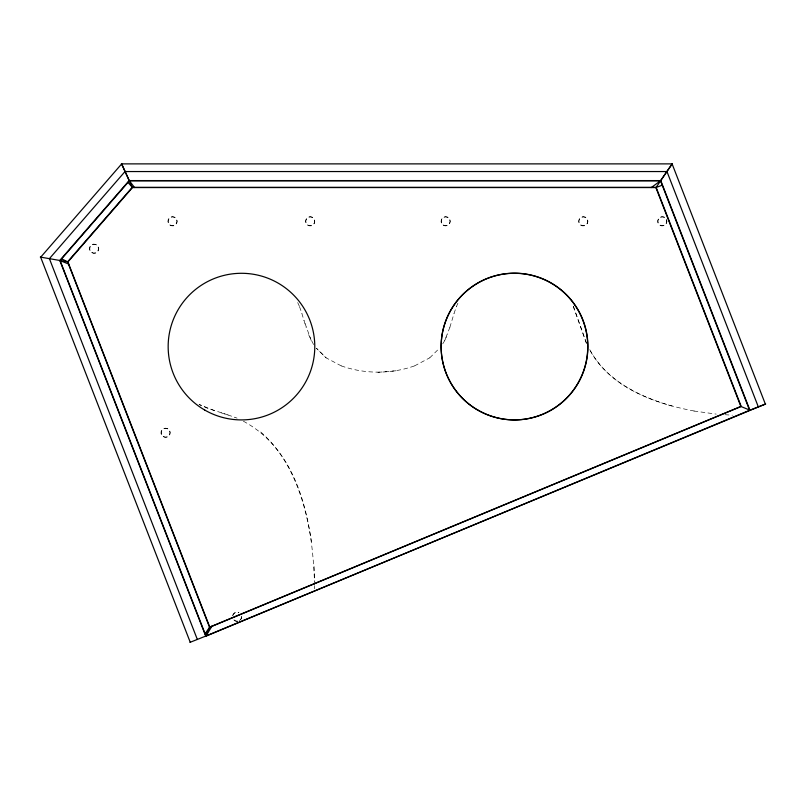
<?xml version="1.0" encoding="UTF-8"?>
<svg xmlns="http://www.w3.org/2000/svg" width="806" height="806" viewBox="0 0 806 806"><rect width="100%" height="100%" fill="white"/><g stroke="black" fill="none" stroke-linecap="round" stroke-linejoin="round"><path stroke-width="0.6" stroke-dasharray="4.03 3.02" d="M449.869 327.327L454.06 313.443M454.01 313.534L456.357 306.754M449.909 327.256L444.69 340.595L442.303 344.595M444.731 340.525L447.572 334.047M456.307 306.854L458.674 301.494M429.709 357.874L439.391 348.283M414.526 365.914L429.729 357.824M341.22 365.874C364.796 374.196 390.96 374.226 414.536 365.884M377.863 372.322L396.834 370.71M724.987 414.707L732.483 415.211M693.936 411.02L716.252 414.113M694.228 411.03C654.23 403.433 610.041 387.626 589.649 349.643M228.148 414.949L207.535 408.279L199.052 404.501M221.106 412.803L234.919 417.266M672.174 406.093C639.41 396.844 605.387 380.17 589.196 348.575M214.436 410.617L199.253 404.501M234.748 417.286L237.105 418.153M341.281 365.904L326.067 357.814L316.446 348.283L326.138 357.864M243.352 421.206C301.877 452.478 313.353 528.273 314.632 588.43M260.741 432.006C292.165 459.611 305.182 501.463 311.428 541.541M313.594 344.605L308.315 334.057M297.686 302.562L299.661 306.874M311.227 340.595L303.933 320.355M586.546 343.275L573.409 306.3M586.365 343.336L573.237 306.401M299.56 306.784L301.968 313.564M301.867 313.474L306.099 327.357M314.108 566.568L314.511 581.025M314.652 585.841L314.713 588.249M666.633 219.564A4.514 4.514 0 0 1 662.23 225.74A4.514 4.514 0 0 1 658.401 219.192A4.514 4.514 0 0 1 665.937 218.376M241.488 616.409A4.514 4.514 0 0 1 240.662 619.451M239.714 620.429A4.514 4.514 0 0 1 239.362 620.67M237.83 621.265A4.514 4.514 0 0 1 233.387 619.562M232.692 615.441A4.514 4.514 0 0 1 238.808 612.691M241.669 616.64A4.514 4.514 0 0 1 239.16 620.66M237.569 621.104A4.514 4.514 0 0 1 233.841 619.683M232.743 615.683A4.514 4.514 0 0 1 238.969 612.489M580.804 224.914A4.514 4.514 0 0 0 587.906 221.63A4.514 4.514 0 0 0 581.509 217.126A4.514 4.514 0 0 0 580.804 224.914M443.058 224.914A4.514 4.514 0 0 0 450.161 221.63A4.514 4.514 0 0 0 443.763 217.126A4.514 4.514 0 0 0 443.058 224.914M307.58 224.914A4.514 4.514 0 0 0 314.672 221.63A4.514 4.514 0 0 0 308.285 217.126A4.514 4.514 0 0 0 307.58 224.914M169.834 224.914A4.514 4.514 0 0 0 176.937 221.63A4.514 4.514 0 0 0 170.54 217.126A4.514 4.514 0 0 0 169.834 224.914M91.662 252.52A4.514 4.514 0 0 0 98.463 248.651A4.514 4.514 0 0 0 91.713 244.692A4.514 4.514 0 0 0 91.662 252.52M163.185 436.62A4.514 4.514 0 0 0 169.985 432.751A4.514 4.514 0 0 0 163.235 428.802A4.514 4.514 0 0 0 163.185 436.62M163.427 436.59A4.514 4.514 0 0 0 170.217 432.721A4.514 4.514 0 0 0 163.477 428.772A4.514 4.514 0 0 0 163.427 436.59M91.975 252.671A4.514 4.514 0 0 0 98.765 248.802A4.514 4.514 0 0 0 92.025 244.853A4.514 4.514 0 0 0 91.975 252.671M170.066 225.096A4.514 4.514 0 0 0 177.159 221.811A4.514 4.514 0 0 0 170.771 217.308A4.514 4.514 0 0 0 170.066 225.096M307.67 225.096A4.514 4.514 0 0 0 314.763 221.811A4.514 4.514 0 0 0 308.376 217.308A4.514 4.514 0 0 0 307.67 225.096M443.36 225.317A4.514 4.514 0 0 0 450.131 221.408A4.514 4.514 0 0 0 443.36 217.499A4.514 4.514 0 0 0 443.36 225.317M580.622 225.096A4.514 4.514 0 0 0 587.715 221.811A4.514 4.514 0 0 0 581.327 217.308A4.514 4.514 0 0 0 580.622 225.096M659.923 225.317A4.514 4.514 0 0 0 666.693 221.408A4.514 4.514 0 0 0 659.923 217.499A4.514 4.514 0 0 0 659.923 225.317"/><path stroke-width="1.21" d="M205.762 636.226L749.912 410.173L660.769 180.584L129.131 180.584L59.785 260.469L205.762 636.226L209.57 627.31L741.198 406.456L656.134 187.355L672.365 163.638M211.958 626.171L205.963 635.994L189.974 642.362M749.56 410.163L660.517 180.806L129.403 180.806L60.128 260.61L205.963 635.994L765.337 404.038L672.093 163.88L660.517 180.806L651.288 187.566M205.077 633.718L209.762 627.088L740.865 406.456L749.912 410.173L765.7 404.038M672.093 163.88L121.686 163.88L40.663 257.225L190.186 642.12M40.3 257.074L67.583 261.819L132.224 187.355L656.134 187.355M209.762 627.088L67.916 261.96L132.486 187.566L655.883 187.566L662.22 185.199M60.128 260.61L68.732 264.066M61.649 258.857L67.916 261.96M128.023 182.398L132.486 187.566M134.542 187.566L129.403 180.806L121.686 163.88M121.404 163.638L132.224 187.355M758.325 406.899L666.955 171.547L125.011 171.547L49.398 258.655L197.349 639.49M655.883 187.566L740.865 406.456M67.583 261.819L209.57 627.31M204.815 410.093A73.316 73.316 0 0 0 314.783 346.6A73.316 73.316 0 0 0 204.815 283.108A73.316 73.316 0 0 0 204.815 410.093M477.837 410.103A73.386 73.386 0 0 0 587.917 346.55A73.386 73.386 0 0 0 477.837 282.997A73.386 73.386 0 0 0 477.837 410.103A73.316 73.316 0 0 0 587.735 346.6A73.316 73.316 0 0 0 477.767 283.108A73.316 73.316 0 0 0 477.767 410.093"/></g></svg>
